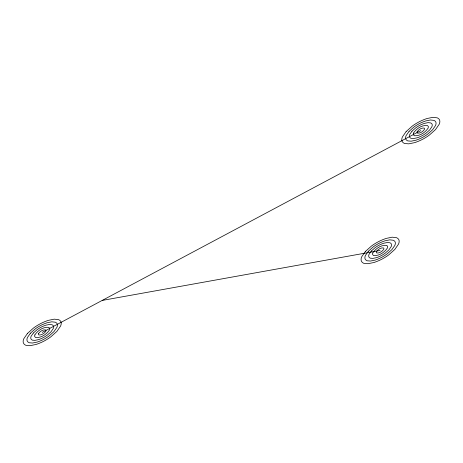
<?xml version="1.0" encoding="UTF-8"?>
<svg xmlns="http://www.w3.org/2000/svg" width="463" height="463" viewBox="0 0 463 463"><rect width="100%" height="100%" fill="white"/><g stroke="black" fill="none" stroke-linecap="round" stroke-linejoin="round"><path stroke-width="0.69" d="M42.185 332.411L420.815 130.589M102.19 300.429L380.123 250.442M34.847 334.917L34.615 336.451L35.68 337.579C41.166 337.967 46.595 334.396 49.524 329.911L49.755 328.377L48.754 327.312C43.256 326.745 37.781 330.455 34.847 334.917M38.516 333.667L38.4 334.431L38.933 334.998C41.676 335.189 44.39 333.406 45.854 331.161L45.97 330.397L45.467 329.864C42.723 329.581 39.98 331.433 38.516 333.667M372.784 252.943L372.547 254.482L373.618 255.611C379.104 255.998 384.533 252.428 387.462 247.942L387.693 246.409L386.692 245.344C381.194 244.777 375.719 248.486 372.784 252.943M376.454 251.693L376.338 252.462L376.87 253.029C379.614 253.22 382.328 251.438 383.792 249.192L383.908 248.428L383.405 247.896C380.655 247.607 377.918 249.464 376.454 251.693M413.476 133.089L413.245 134.623L414.31 135.752C419.796 136.139 425.231 132.568 428.153 128.083L428.385 126.549L427.384 125.485C421.886 124.917 416.411 128.627 413.476 133.089M417.146 131.839L417.03 132.603L417.562 133.17C420.306 133.361 423.02 131.579 424.484 129.333L424.6 128.569L424.096 128.037C421.353 127.753 418.616 129.605 417.146 131.839M27.473 333.424L23.839 338.667A33.446 12.368 -16.8 0 0 23.254 342.504A22.675 8.386 -16.8 0 0 25.922 345.329L30.124 345.67L36.045 344.46A21.356 7.894 -16.8 0 0 44.06 341.075A33.446 12.368 -16.8 0 0 50.849 336.809L56.897 331.404L60.531 326.16A33.446 12.368 -16.8 0 0 61.116 322.323A21.356 7.894 -16.8 0 0 58.604 319.661L54.246 319.157L48.326 320.367A21.356 7.894 -16.8 0 0 40.31 323.753A33.446 12.368 -16.8 0 0 33.521 328.018L27.473 333.424M30.413 333.221L27.508 337.417A26.756 9.891 -16.8 0 0 27.039 340.484A18.138 6.708 -16.8 0 0 29.175 342.747L32.537 343.019L37.272 342.047A17.085 6.314 -16.8 0 0 43.684 339.344A26.756 9.891 -16.8 0 0 49.113 335.93L53.957 331.606L56.862 327.41A26.756 9.891 -16.8 0 0 57.331 324.343A17.085 6.314 -16.8 0 0 55.317 322.213L51.833 321.808L47.099 322.775A17.085 6.314 -16.8 0 0 40.686 325.483A26.756 9.891 -16.8 0 0 35.257 328.898L30.413 333.221M33.359 333.019L31.177 336.167A20.065 7.42 -16.8 0 0 30.824 338.47A13.606 5.029 -16.8 0 0 32.427 340.166L34.951 340.369L38.498 339.639A12.814 4.74 -16.8 0 0 43.308 337.608A20.065 7.42 -16.8 0 0 47.382 335.05L51.011 331.809L53.193 328.661A20.065 7.42 -16.8 0 0 53.546 326.357A12.814 4.74 -16.8 0 0 52.035 324.76L49.419 324.459L45.866 325.188A12.814 4.74 -16.8 0 0 41.062 327.219A20.065 7.42 -16.8 0 0 36.988 329.778L33.359 333.019M406.103 131.596L402.469 136.84A33.446 12.368 -16.8 0 0 401.884 140.677A22.675 8.386 -16.8 0 0 404.552 143.501L408.754 143.843L414.674 142.633A21.356 7.894 -16.8 0 0 422.69 139.247A33.446 12.368 -16.8 0 0 429.479 134.982L435.527 129.576L439.161 124.333A33.446 12.368 -16.8 0 0 439.746 120.496A21.356 7.894 -16.8 0 0 437.234 117.834L432.876 117.33L426.955 118.54A21.356 7.894 -16.8 0 0 418.94 121.925A33.446 12.368 -16.8 0 0 412.151 126.191L406.103 131.596M409.043 131.394L406.138 135.59A26.756 9.891 -16.8 0 0 405.669 138.657A18.138 6.708 -16.8 0 0 407.805 140.92L411.167 141.192L415.901 140.225A17.085 6.314 -16.8 0 0 422.314 137.517A26.756 9.891 -16.8 0 0 427.743 134.102L432.587 129.779L435.492 125.583A26.756 9.891 -16.8 0 0 435.961 122.516A17.085 6.314 -16.8 0 0 433.953 120.386L430.463 119.981L425.728 120.953A17.085 6.314 -16.8 0 0 419.316 123.656A26.756 9.891 -16.8 0 0 413.887 127.07L409.043 131.394M411.989 131.191L409.807 134.339A20.065 7.42 -16.8 0 0 409.454 136.643A13.606 5.029 -16.8 0 0 411.057 138.339L413.581 138.541L417.134 137.812A12.814 4.74 -16.8 0 0 421.938 135.781A20.065 7.42 -16.8 0 0 426.012 133.222L429.641 129.981L431.823 126.833A20.065 7.42 -16.8 0 0 432.176 124.53A12.814 4.74 -16.8 0 0 430.665 122.932L428.049 122.631L424.502 123.361A12.814 4.74 -16.8 0 0 419.692 125.392A20.065 7.42 -16.8 0 0 415.618 127.95L411.989 131.191M365.411 251.455L361.771 256.699A33.446 12.368 -16.8 0 0 361.192 260.536A22.675 8.386 -16.8 0 0 363.86 263.36L368.062 263.702L373.982 262.492A21.356 7.894 -16.8 0 0 381.998 259.106A33.446 12.368 -16.8 0 0 388.787 254.841L394.835 249.43L398.469 244.192A33.446 12.368 -16.8 0 0 399.054 240.355A21.356 7.894 -16.8 0 0 396.542 237.693L392.184 237.183L386.264 238.399A21.356 7.894 -16.8 0 0 378.248 241.784A33.446 12.368 -16.8 0 0 371.459 246.05L365.411 251.455M368.351 251.253L365.446 255.449A26.756 9.891 -16.8 0 0 364.977 258.516A18.138 6.708 -16.8 0 0 367.113 260.779L370.475 261.051L375.209 260.079A17.085 6.314 -16.8 0 0 381.622 257.37A26.756 9.891 -16.8 0 0 387.051 253.961L391.889 249.632L394.8 245.442A26.756 9.891 -16.8 0 0 395.269 242.369A17.085 6.314 -16.8 0 0 393.255 240.245L389.771 239.84L385.031 240.806A17.085 6.314 -16.8 0 0 378.624 243.515A26.756 9.891 -16.8 0 0 373.19 246.929L368.351 251.253M371.297 251.05L369.115 254.199A20.065 7.42 -16.8 0 0 368.762 256.496A13.606 5.029 -16.8 0 0 370.365 258.192L372.883 258.4L376.436 257.671A12.814 4.74 -16.8 0 0 381.246 255.64A20.065 7.42 -16.8 0 0 385.32 253.082L388.949 249.835L391.131 246.692A20.065 7.42 -16.8 0 0 391.478 244.389A12.814 4.74 -16.8 0 0 389.973 242.791L387.357 242.49L383.804 243.22A12.814 4.74 -16.8 0 0 379 245.251A20.065 7.42 -16.8 0 0 374.926 247.809L371.297 251.05"/></g></svg>
